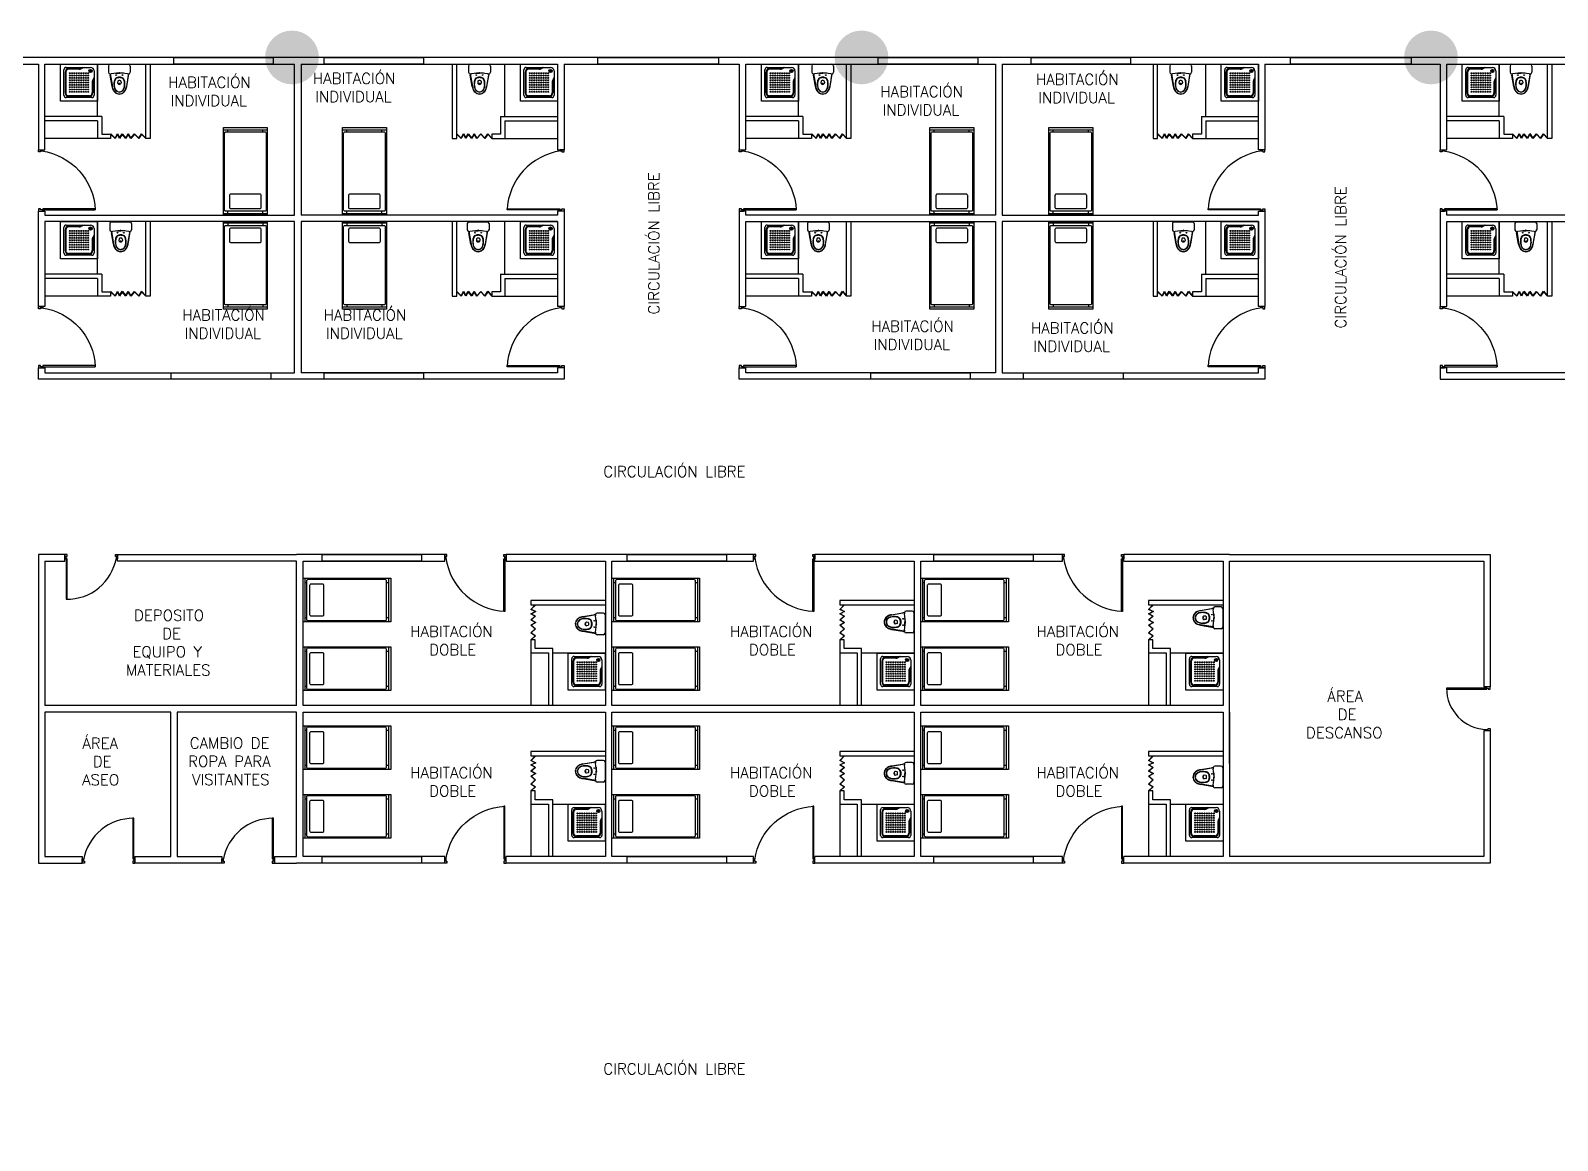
# Model space of a CAD drawing. Header units: metres. Extents: x -24 to 527, y -154 to 95.
# Drawn here: x 144.6 to 179.46, y -74.89 to -49.54 of the extents above; entities that cross this region are included whole.
import ezdxf

# ---------------------------------------------------------------- set-up
doc = ezdxf.new("R2010")
doc.units = ezdxf.units.M
doc.header["$MEASUREMENT"] = 0
for name, color, linetype in [('AN-TEXTO', 3, 'Continuous'), ('AR-MOBILIRIO', 1, 'Continuous'), ('AR-MUROS', 6, 'Continuous'), ('AR-PUERTAS', 2, 'Continuous'), ('AR-VENTANAS', 2, 'Continuous'), ('S.H.', 2, 'Continuous')]:
    doc.layers.add(name, color=color, linetype=linetype)
doc.layers.add('EQUIPO', color=1, linetype='Continuous', lineweight=0)
doc.styles.add('REGULAR-2.5', font='romans.shx', dxfattribs={"height": 2.5})

# ---------------------------------------------------------------- blocks, each defined once
blk = doc.blocks.new('AR-PUERTA 2')
at = {"layer": 'AR-PUERTAS', "linetype": 'Continuous'}
for points in [[(-1.354, -0.058), (-1.354, -0.008), (-1.329, -0.008), (-1.329, 0.042), (-1.379, 0.042), (-1.379, -0.058)], [(-0.029, -0.008), (-0.029, 0.042), (0.021, 0.042), (0.021, -0.058), (-0.004, -0.058), (-0.004, -0.008)], [(-0.004, -0.058), (-0.004, -1.258), (-0.029, -1.258), (-0.029, -0.058)]]:
    blk.add_lwpolyline(points, close=True, dxfattribs=at)
blk.add_arc((0.061, 0.169), 1.428, 188.1236, 267.3924, dxfattribs=at)
blk = doc.blocks.new('31643339')
at = {"layer": 'AR-MOBILIRIO'}
for p, q in [((0.038, 0.5), (0.038, -0.5)), ((0.038, 0.4), (0.087, 0.4)), ((1.9, 0.4), (1.95, 0.4)), ((1.95, 0.5), (1.95, -0.5)), ((0.038, -0.4), (0.087, -0.4)), ((1.9, -0.4), (1.95, -0.4))]:
    blk.add_line(p, q, dxfattribs=at)
blk.add_lwpolyline([(0, -0.5), (0, 0.5), (2, 0.5), (2, -0.5)], close=True, dxfattribs=at)
for points in [[(1.87, 0.475, -0.414214), (1.9, 0.445), (1.9, -0.445, -0.414214), (1.87, -0.475), (0.117, -0.475, -0.414214), (0.087, -0.445), (0.087, 0.445, -0.414214), (0.117, 0.475)], [(0.15, -0.332, 0.414214), (0.18, -0.362), (0.447, -0.362, 0.414214), (0.477, -0.332), (0.477, 0.333, 0.414214), (0.447, 0.363), (0.18, 0.363, 0.414214), (0.15, 0.333)]]:
    blk.add_lwpolyline(points, format="xyb", close=True, dxfattribs=at)
blk = doc.blocks.new('AR-PUERTA 1.2')
at = {"layer": 'AR-PUERTAS', "linetype": 'Continuous'}
for points in [[(1.154, 0.058), (1.154, 0.983), (1.129, 0.983), (1.129, 0.058)], [(0.004, 0.058), (0.004, 0.008), (0.029, 0.008), (0.029, -0.042), (-0.021, -0.042), (-0.021, 0.058)], [(1.129, 0.008), (1.129, -0.042), (1.179, -0.042), (1.179, 0.058), (1.154, 0.058), (1.154, 0.008)]]:
    blk.add_lwpolyline(points, close=True, dxfattribs=at)
blk.add_arc((1.141, -0.171), 1.154, 89.3332, 169.7918, dxfattribs=at)
blk = doc.blocks.new('AR-PUERTA 1')
at = {"layer": 'AR-PUERTAS', "linetype": 'Continuous'}
for points in [[(0.954, 0.033), (0.954, 0.958), (0.929, 0.958), (0.929, 0.033)], [(0.004, 0.058), (0.004, 0.008), (0.029, 0.008), (0.029, -0.042), (-0.021, -0.042), (-0.021, 0.058)], [(0.929, 0.008), (0.929, -0.042), (0.979, -0.042), (0.979, 0.058), (0.954, 0.058), (0.954, 0.008)]]:
    blk.add_lwpolyline(points, close=True, dxfattribs=at)
blk.add_arc((0.954, 0.008), 0.949, 89.9989, 178.4932, dxfattribs=at)
blk = doc.blocks.new('AR-PUERTA ACORDION')
at = {"layer": 'AR-PUERTAS'}
blk.add_lwpolyline([(-0.386, 0.049), (-0.288, -0.046), (-0.235, 0.057), (-0.185, -0.044), (-0.129, 0.054), (-0.046, -0.045), (0.01, 0.056), (0.073, -0.046), (0.158, 0.053), (0.252, -0.046), (0.317, 0.054), (0.41, -0.047), (0.41, -0.054), (0.318, 0.046), (0.253, -0.054), (0.158, 0.046), (0.072, -0.054), (0.01, 0.046), (-0.045, -0.054), (-0.128, 0.046), (-0.185, -0.054), (-0.235, 0.046), (-0.287, -0.054), (-0.39, 0.046)], close=True, dxfattribs=at)
blk = doc.blocks.new('A$C05366594')
at = {"layer": 'AR-MOBILIRIO', "linetype": 'Continuous'}
for p, q in [((0, 0), (0, 0.72)), ((0, 0.72), (0.72, 0.72)), ((0.068, 0.113), (0.068, 0.608)), ((0.113, 0.653), (0.585, 0.653)), ((0.367, 0.63), (0.158, 0.63)), ((0.428, 0.653), (0.397, 0.637)), ((0.72, 0.72), (0.72, 0)), ((0.09, 0.563), (0.09, 0.158)), ((0.63, 0.367), (0.63, 0.158)), ((0.653, 0.428), (0.637, 0.397)), ((0.653, 0.585), (0.653, 0.113)), ((0.72, 0), (0, 0)), ((0.608, 0.068), (0.113, 0.068)), ((0.563, 0.09), (0.158, 0.09))]:
    blk.add_line(p, q, dxfattribs=at)
at = {"layer": 'AR-MOBILIRIO', "color": 250}
for p, q in [((0.367, 0.617), (0.158, 0.617)), ((0.458, 0.653), (0.403, 0.625)), ((0.104, 0.563), (0.104, 0.158)), ((0.617, 0.367), (0.617, 0.158)), ((0.653, 0.458), (0.625, 0.403)), ((0.563, 0.104), (0.158, 0.104))]:
    blk.add_line(p, q, dxfattribs=at)
at = {"layer": 'AR-MOBILIRIO', "linetype": 'Continuous'}
for centre, major_axis, start_param, end_param in [((0.113, 0.608), (0.0318, 0.0318), 0.785398, 2.356194), ((0.158, 0.563), (0.0477, 0.0477), 0.785398, 2.356194), ((0.367, 0.698), (0.0477, 0.0477), 3.926991, 4.390638), ((0.585, 0.585), (0.0477, 0.0477), 5.497787, 7.068583), ((0.698, 0.367), (-0.0477, 0.0477), 0.321751, 0.785398), ((0.113, 0.113), (-0.0318, 0.0318), 0.785398, 2.356194), ((0.158, 0.158), (-0.0477, 0.0477), 0.785398, 2.356194), ((0.158, 0.158), (-0.0477, 0.0477), 0.785398, 2.356194), ((0.563, 0.158), (0.0477, 0.0477), 3.926991, 5.497787), ((0.608, 0.113), (-0.0318, 0.0318), 2.356194, 3.926991)]:
    blk.add_ellipse(centre, major_axis=major_axis, ratio=1, start_param=start_param, end_param=end_param, dxfattribs=at)
at = {"layer": 'AR-MOBILIRIO', "color": 250}
for centre, major_axis, start_param, end_param in [((0.158, 0.563), (-0.0382, 0.0382), -0.785398, 0.785398), ((0.367, 0.698), (0.0573, 0.0573), 3.926991, 4.390638), ((0.585, 0.585), (0.0223, 0.0223), 0.785398, 7.068583), ((0.585, 0.585), (-0.00955, 0.00955), -0.785398, 5.497787), ((0.581, 0.592), (0.00286, 0.00286), 0.785398, 7.068583), ((0.589, 0.592), (0.00286, 0.00286), 0.785398, 7.068583), ((0.18, 0.54), (-0.00636, 0.00636), -0.785398, 5.497787), ((0.18, 0.495), (-0.00636, 0.00636), -0.785398, 5.497787), ((0.18, 0.45), (-0.00636, 0.00636), -0.785398, 5.497787), ((0.18, 0.405), (-0.00636, 0.00636), -0.785398, 5.497787), ((0.18, 0.36), (-0.00636, 0.00636), -0.785398, 5.497787), ((0.18, 0.315), (-0.00636, 0.00636), -0.785398, 5.497787), ((0.225, 0.54), (0.00636, 0.00636), 0.785398, 7.068583), ((0.225, 0.495), (0.00636, 0.00636), 0.785398, 7.068583), ((0.225, 0.45), (0.00636, 0.00636), 0.785398, 7.068583), ((0.225, 0.405), (0.00636, 0.00636), 0.785398, 7.068583), ((0.225, 0.36), (0.00636, 0.00636), 0.785398, 7.068583), ((0.225, 0.315), (0.00636, 0.00636), 0.785398, 7.068583), ((0.27, 0.54), (0.00636, 0.00636), 0.785398, 7.068583), ((0.27, 0.495), (0.00636, 0.00636), 0.785398, 7.068583), ((0.27, 0.45), (0.00636, 0.00636), 0.785398, 7.068583), ((0.27, 0.405), (0.00636, 0.00636), 0.785398, 7.068583), ((0.27, 0.36), (0.00636, 0.00636), 0.785398, 7.068583), ((0.27, 0.315), (0.00636, 0.00636), 0.785398, 7.068583), ((0.315, 0.54), (-0.00636, 0.00636), -0.785398, 5.497787), ((0.315, 0.495), (-0.00636, 0.00636), -0.785398, 5.497787), ((0.315, 0.45), (-0.00636, 0.00636), -0.785398, 5.497787), ((0.315, 0.36), (-0.00636, 0.00636), -0.785398, 5.497787), ((0.315, 0.315), (-0.00636, 0.00636), -0.785398, 5.497787), ((0.315, 0.405), (-0.00636, 0.00636), -0.785398, 5.497787), ((0.36, 0.54), (-0.00636, 0.00636), -0.785398, 5.497787), ((0.36, 0.495), (-0.00636, 0.00636), -0.785398, 5.497787), ((0.36, 0.45), (-0.00636, 0.00636), -0.785398, 5.497787), ((0.36, 0.405), (-0.00636, 0.00636), -0.785398, 5.497787), ((0.36, 0.36), (-0.00636, 0.00636), -0.785398, 5.497787), ((0.36, 0.315), (-0.00636, 0.00636), -0.785398, 5.497787), ((0.405, 0.54), (-0.00636, 0.00636), -0.785398, 5.497787), ((0.405, 0.495), (-0.00636, 0.00636), -0.785398, 5.497787), ((0.405, 0.45), (-0.00636, 0.00636), -0.785398, 5.497787), ((0.405, 0.405), (-0.00636, 0.00636), -0.785398, 5.497787), ((0.405, 0.36), (-0.00636, 0.00636), -0.785398, 5.497787), ((0.405, 0.315), (-0.00636, 0.00636), -0.785398, 5.497787), ((0.45, 0.54), (0.00636, 0.00636), 0.785398, 7.068583), ((0.45, 0.495), (0.00636, 0.00636), 0.785398, 7.068583), ((0.45, 0.45), (0.00636, 0.00636), 0.785398, 7.068583), ((0.45, 0.405), (0.00636, 0.00636), 0.785398, 7.068583), ((0.45, 0.36), (0.00636, 0.00636), 0.785398, 7.068583), ((0.45, 0.315), (0.00636, 0.00636), 0.785398, 7.068583), ((0.495, 0.54), (0.00636, 0.00636), 0.785398, 7.068583), ((0.495, 0.495), (0.00636, 0.00636), 0.785398, 7.068583), ((0.495, 0.45), (0.00636, 0.00636), 0.785398, 7.068583), ((0.495, 0.405), (0.00636, 0.00636), 0.785398, 7.068583), ((0.495, 0.36), (0.00636, 0.00636), 0.785398, 7.068583), ((0.495, 0.315), (0.00636, 0.00636), 0.785398, 7.068583), ((0.54, 0.54), (-0.00636, 0.00636), -0.785398, 5.497787), ((0.54, 0.495), (-0.00636, 0.00636), -0.785398, 5.497787), ((0.54, 0.45), (-0.00636, 0.00636), -0.785398, 5.497787), ((0.54, 0.36), (-0.00636, 0.00636), -0.785398, 5.497787), ((0.54, 0.315), (-0.00636, 0.00636), -0.785398, 5.497787), ((0.54, 0.405), (-0.00636, 0.00636), -0.785398, 5.497787), ((0.576, 0.585), (0.00286, 0.00286), 0.785398, 7.068583), ((0.581, 0.578), (0.00286, 0.00286), 0.785398, 7.068583), ((0.589, 0.578), (0.00286, 0.00286), 0.785398, 7.068583), ((0.594, 0.585), (0.00286, 0.00286), 0.785398, 7.068583), ((0.698, 0.367), (-0.0573, 0.0573), 0.321751, 0.785398), ((0.158, 0.158), (-0.0382, 0.0382), 0.785398, 2.356194), ((0.158, 0.158), (0.0382, 0.0382), 2.356194, 3.926991), ((0.18, 0.27), (-0.00636, 0.00636), -0.785398, 5.497787), ((0.18, 0.225), (-0.00636, 0.00636), -0.785398, 5.497787), ((0.18, 0.18), (-0.00636, 0.00636), -0.785398, 5.497787), ((0.225, 0.27), (0.00636, 0.00636), 0.785398, 7.068583), ((0.225, 0.225), (0.00636, 0.00636), 0.785398, 7.068583), ((0.225, 0.18), (0.00636, 0.00636), 0.785398, 7.068583), ((0.27, 0.27), (0.00636, 0.00636), 0.785398, 7.068583), ((0.27, 0.225), (0.00636, 0.00636), 0.785398, 7.068583), ((0.27, 0.18), (0.00636, 0.00636), 0.785398, 7.068583), ((0.315, 0.27), (-0.00636, 0.00636), -0.785398, 5.497787), ((0.315, 0.225), (-0.00636, 0.00636), -0.785398, 5.497787), ((0.315, 0.18), (-0.00636, 0.00636), -0.785398, 5.497787), ((0.36, 0.27), (-0.00636, 0.00636), -0.785398, 5.497787), ((0.36, 0.225), (-0.00636, 0.00636), -0.785398, 5.497787), ((0.36, 0.18), (-0.00636, 0.00636), -0.785398, 5.497787), ((0.405, 0.27), (-0.00636, 0.00636), -0.785398, 5.497787), ((0.405, 0.225), (-0.00636, 0.00636), -0.785398, 5.497787), ((0.405, 0.18), (-0.00636, 0.00636), -0.785398, 5.497787), ((0.45, 0.27), (0.00636, 0.00636), 0.785398, 7.068583), ((0.45, 0.225), (0.00636, 0.00636), 0.785398, 7.068583), ((0.45, 0.18), (0.00636, 0.00636), 0.785398, 7.068583), ((0.495, 0.27), (0.00636, 0.00636), 0.785398, 7.068583), ((0.495, 0.225), (0.00636, 0.00636), 0.785398, 7.068583), ((0.495, 0.18), (0.00636, 0.00636), 0.785398, 7.068583), ((0.54, 0.27), (-0.00636, 0.00636), -0.785398, 5.497787), ((0.54, 0.225), (-0.00636, 0.00636), -0.785398, 5.497787), ((0.54, 0.18), (-0.00636, 0.00636), -0.785398, 5.497787), ((0.563, 0.158), (0.0382, 0.0382), 3.926991, 5.497787)]:
    blk.add_ellipse(centre, major_axis=major_axis, ratio=1, start_param=start_param, end_param=end_param, dxfattribs=at)
blk = doc.blocks.new('1p-toppiece')
at = {"layer": 'AR-MOBILIRIO'}
for p, q in [((-0.532, 0.174), (-0.265, 0.22)), ((-0.232, 0.219), (-0.531, 0.169)), ((-0.485, 0.003), (-0.485, 0.003)), ((-0.485, 0.003), (-0.485, 0.003)), ((-0.485, 0.003), (-0.485, 0.003)), ((-0.485, 0.003), (-0.485, 0.003)), ((-0.485, 0.003), (-0.485, 0.003)), ((-0.485, 0.003), (-0.485, 0.003)), ((-0.485, 0.003), (-0.485, 0.003)), ((-0.485, 0.003), (-0.485, 0.003)), ((-0.406, 0.039), (-0.443, 0.044)), ((-0.232, 0.22), (-0.232, 0.195)), ((-0.205, 0.008), (-0.232, 0.195)), ((-0.218, 0.098), (-0.218, 0.003)), ((-0.218, -0.093), (-0.218, 0.003)), ((-0.047, 0.26), (-0.192, 0.26)), ((-0.007, 0.22), (-0.007, -0.214)), ((-0.532, -0.169), (-0.265, -0.215)), ((-0.232, -0.214), (-0.531, -0.163)), ((-0.406, -0.034), (-0.443, -0.039)), ((-0.232, -0.189), (-0.205, -0.003)), ((-0.232, -0.189), (-0.232, -0.214)), ((-0.047, -0.254), (-0.192, -0.254))]:
    blk.add_line(p, q, dxfattribs=at)
blk.add_lwpolyline([(-0.467, -0.009, 0.139005), (-0.464, -0.009, 0.107089), (-0.461, -0.006, 0.080212), (-0.46, -0.002, 0.06796), (-0.459, 0.003, 0.06796), (-0.46, 0.007, 0.080212), (-0.461, 0.011, 0.107089), (-0.464, 0.014, 0.139005), (-0.467, 0.015, 0.139005), (-0.47, 0.014, 0.107089), (-0.473, 0.011, 0.080212), (-0.474, 0.007, 0.06796), (-0.475, 0.003, 0.06796), (-0.474, -0.002, 0.080212), (-0.473, -0.006, 0.107089), (-0.47, -0.009, 0.139005)], format="xyb", close=True, dxfattribs=at)
for centre in [(-0.26, 0.078), (-0.26, -0.072)]:
    blk.add_circle(centre, 0.008, dxfattribs=at)
for centre, radius, start, end in [((-0.545, -0.004), 0.165, 137.5273, 177.8064), ((-0.545, 0.009), 0.165, 182.1936, 222.4727), ((-0.545, -0.004), 0.159, 137.1746, 177.7477), ((-0.545, 0.009), 0.159, 182.2523, 222.8254), ((-0.518, -0.034), 0.206, 106.927, 136.493), ((-0.541, -0.003), 0.122, 134.1142, 177.24), ((-0.541, 0.008), 0.122, 182.76, 225.8858), ((-0.518, -0.034), 0.2, 106.5054, 136.1127), ((-0.541, -0.003), 0.115, 133.4423, 177.1285), ((-0.541, 0.008), 0.115, 182.8715, 226.5577), ((-0.519, -0.031), 0.157, 102.7254, 132.8308), ((-0.52, -0.03), 0.15, 101.8667, 132.1155), ((-0.482, -0.117), 0.296, 99.7929, 108.8085), ((-0.482, -0.12), 0.292, 99.5848, 108.4322), ((-0.482, -0.148), 0.279, 90.6669, 104.9929), ((-0.482, -0.156), 0.281, 90.6819, 104.1933), ((-0.474, -0.297), 0.428, 81.7587, 91.4179), ((-0.488, -0.362), 0.487, 81.705, 89.6761), ((-0.434, 0.003), 0.0456, 126.1832, 180), ((-0.434, 0.003), 0.0456, 180, 233.8168), ((-0.447, 0.019), 0.025, 82.2348, 126.1832), ((-0.434, -0.002), 0.123, 44.007, 82.2929), ((-0.431, -0.004), 0.132, 44.3018, 82.295), ((-0.408, 0.024), 0.015, 13.7696, 82.2348), ((-0.495, 0.003), 0.105, 0, 13.7696), ((-0.495, 0.003), 0.105, 346.2304, 0), ((-0.46, 0.006), 0.138, 358.6352, 34.0042), ((-0.46, -0.001), 0.138, 325.9958, 1.3648), ((-0.441, 0.008), 0.132, 357.4666, 37.446), ((-0.441, -0.003), 0.132, 322.554, 2.5334), ((-0.24, 0.073), 0.15, 87.0389, 99.7929), ((-0.192, 0.22), 0.04, 90, 180), ((-0.244, 0.003), 0.04, 351.6776, 8.3142), ((-0.047, 0.22), 0.04, 0, 90), ((-0.518, 0.039), 0.206, 223.507, 253.073), ((-0.518, 0.039), 0.2, 223.8873, 253.4946), ((-0.519, 0.036), 0.157, 227.1692, 257.2746), ((-0.52, 0.036), 0.15, 227.8845, 258.1333), ((-0.482, 0.122), 0.296, 251.1915, 260.2071), ((-0.482, 0.125), 0.292, 251.5678, 260.4152), ((-0.482, 0.153), 0.279, 255.0071, 269.3331), ((-0.482, 0.161), 0.281, 255.8067, 269.3181), ((-0.488, 0.368), 0.487, 270.3239, 278.295), ((-0.474, 0.302), 0.428, 268.5821, 278.2413), ((-0.447, -0.014), 0.025, 233.8168, 277.7652), ((-0.434, 0.007), 0.123, 277.7071, 315.993), ((-0.431, 0.009), 0.132, 277.705, 315.6982), ((-0.408, -0.019), 0.015, 277.7652, 346.2304), ((-0.24, -0.067), 0.15, 260.2071, 272.966), ((-0.192, -0.214), 0.04, 180, 270), ((-0.047, -0.214), 0.04, 270, 360)]:
    blk.add_arc(centre, radius, start, end, dxfattribs=at)

msp = doc.modelspace()

# ---------------------------------------------------------------- hatches: boundary and pattern name
at = {"layer": 'AR-PUERTAS'}
h = msp.add_hatch(color=256, dxfattribs=at)
h.dxf.hatch_style = 1
h.paths.add_polyline_path([(149.954, -50.159, 1), (151.182, -50.159, 1)])
h = msp.add_hatch(color=256, dxfattribs=at)
h.dxf.hatch_style = 1
h.paths.add_polyline_path([(162.954, -50.159, 1), (164.182, -50.159, 1)])
h = msp.add_hatch(color=256, dxfattribs=at)
h.dxf.hatch_style = 1
h.paths.add_polyline_path([(175.954, -50.159, 1), (177.182, -50.159, 1)])

# ---------------------------------------------------------------- linework, layer by layer
at = {"layer": 'AR-MUROS'}
for p, q in [((144.928, -50.309), (150.628, -50.309)), ((146.228, -51.509), (144.928, -51.509)), ((155.328, -51.509), (156.628, -51.509)), ((162.228, -51.509), (160.928, -51.509)), ((171.328, -51.509), (172.628, -51.509)), ((178.228, -51.509), (176.928, -51.509)), ((146.128, -51.609), (144.928, -51.609)), ((146.228, -51.908), (146.428, -51.908)), ((146.428, -51.908), (146.428, -52.008)), ((155.328, -51.908), (155.128, -51.908)), ((155.128, -51.908), (155.128, -52.008)), ((155.428, -51.609), (156.628, -51.609)), ((162.128, -51.609), (160.928, -51.609)), ((162.228, -51.908), (162.428, -51.908)), ((162.428, -51.908), (162.428, -52.008)), ((171.328, -51.908), (171.128, -51.908)), ((171.128, -51.908), (171.128, -52.008)), ((171.428, -51.609), (172.628, -51.609)), ((178.128, -51.609), (176.928, -51.609)), ((178.228, -51.908), (178.428, -51.908)), ((178.428, -51.908), (178.428, -52.008)), ((146.128, -52.008), (144.928, -52.008)), ((146.428, -52.008), (146.128, -52.008)), ((155.128, -52.008), (155.428, -52.008)), ((155.428, -52.008), (156.628, -52.008)), ((156.628, -52.267), (156.778, -52.267)), ((162.128, -52.008), (160.928, -52.008)), ((162.428, -52.008), (162.128, -52.008)), ((171.128, -52.008), (171.428, -52.008)), ((171.428, -52.008), (172.628, -52.008)), ((178.128, -52.008), (176.928, -52.008)), ((178.428, -52.008), (178.128, -52.008)), ((156.778, -53.667), (156.628, -53.667)), ((146.228, -55.109), (144.928, -55.109)), ((146.128, -55.209), (144.928, -55.209)), ((155.328, -55.109), (156.628, -55.109)), ((155.428, -55.209), (156.628, -55.209)), ((162.228, -55.109), (160.928, -55.109)), ((162.128, -55.209), (160.928, -55.209)), ((171.328, -55.109), (172.628, -55.109)), ((171.428, -55.209), (172.628, -55.209)), ((178.228, -55.109), (176.928, -55.109)), ((178.128, -55.209), (176.928, -55.209)), ((146.128, -55.608), (144.928, -55.608)), ((146.428, -55.608), (146.128, -55.608)), ((146.228, -55.508), (146.428, -55.508)), ((146.428, -55.508), (146.428, -55.608)), ((155.328, -55.508), (155.128, -55.508)), ((155.128, -55.508), (155.128, -55.608)), ((155.128, -55.608), (155.428, -55.608)), ((155.428, -55.608), (156.628, -55.608)), ((162.128, -55.608), (160.928, -55.608)), ((162.428, -55.608), (162.128, -55.608)), ((162.228, -55.508), (162.428, -55.508)), ((162.428, -55.508), (162.428, -55.608)), ((171.328, -55.508), (171.128, -55.508)), ((171.128, -55.508), (171.128, -55.608)), ((171.128, -55.608), (171.428, -55.608)), ((171.428, -55.608), (172.628, -55.608)), ((178.128, -55.608), (176.928, -55.608)), ((178.428, -55.608), (178.128, -55.608)), ((178.228, -55.508), (178.428, -55.508)), ((178.428, -55.508), (178.428, -55.608)), ((156.778, -55.846), (156.628, -55.846)), ((156.778, -57.246), (156.628, -57.246)), ((144.778, -61.509), (144.778, -68.559)), ((144.928, -61.659), (144.928, -64.959)), ((154.054, -61.659), (154.054, -61.509)), ((155.454, -61.659), (155.454, -61.509)), ((161.104, -61.659), (161.104, -61.509)), ((162.504, -61.659), (162.504, -61.509)), ((168.154, -61.659), (168.154, -61.509)), ((169.554, -61.659), (169.554, -61.509)), ((156.022, -63.759), (156.022, -64.959)), ((163.072, -63.759), (163.072, -64.959)), ((170.122, -63.759), (170.122, -64.959)), ((144.928, -65.109), (144.928, -68.409)), ((156.022, -67.209), (156.022, -68.409)), ((163.072, -67.209), (163.072, -68.409)), ((170.122, -67.209), (170.122, -68.409)), ((154.054, -68.559), (154.054, -68.409)), ((155.454, -68.559), (155.454, -68.409)), ((161.104, -68.559), (161.104, -68.409)), ((162.504, -68.559), (162.504, -68.409)), ((168.154, -68.559), (168.154, -68.409)), ((169.554, -68.559), (169.554, -68.409))]:
    msp.add_line(p, q, dxfattribs=at)
for points in [[(228.568, -89.789), (228.568, -50.159), (134.628, -50.159), (134.628, -54.469)], [(140.778, -50.309), (144.778, -50.309)], [(140.778, -50.309), (144.778, -50.309)], [(144.778, -50.309), (144.778, -52.267), (144.928, -52.267), (144.928, -50.309)], [(150.778, -57.509), (144.778, -57.509), (144.778, -57.246), (144.928, -57.246), (144.928, -57.359), (150.628, -57.359), (150.628, -53.909), (144.928, -53.909), (144.928, -55.846), (144.778, -55.846), (144.778, -53.909), (144.778, -53.667), (144.928, -53.667), (144.928, -53.759), (150.628, -53.759), (150.628, -50.309)], [(144.928, -50.309), (150.628, -50.309)], [(144.928, -50.309), (150.628, -50.309)], [(146.128, -51.509), (146.128, -50.309)], [(147.328, -50.309), (147.328, -52.008), (147.228, -52.008), (147.228, -50.309)], [(150.778, -50.309), (156.628, -50.309)], [(150.778, -50.309), (156.628, -50.309)], [(150.778, -50.309), (150.778, -53.759)], [(154.228, -50.309), (154.228, -52.008), (154.328, -52.008), (154.328, -50.309)], [(155.428, -51.509), (155.428, -50.309)], [(156.628, -50.309), (156.628, -52.267)], [(156.778, -50.309), (160.778, -50.309)], [(156.778, -50.309), (160.778, -50.309)], [(156.778, -50.309), (156.778, -52.267)], [(166.778, -50.309), (166.778, -53.759), (172.628, -53.759), (172.628, -53.667), (172.778, -53.667), (172.778, -53.909), (172.778, -55.846), (172.628, -55.846), (172.628, -53.909), (166.778, -53.909), (166.778, -57.359), (172.628, -57.359), (172.628, -57.246), (172.778, -57.246), (172.778, -57.509), (166.778, -57.509), (160.778, -57.509), (160.778, -57.246), (160.928, -57.246)], [(166.628, -50.309), (166.628, -53.759), (160.928, -53.759), (160.928, -53.667), (160.778, -53.667), (160.778, -55.846), (160.928, -55.846), (160.928, -53.909), (166.628, -53.909), (166.628, -57.359), (160.928, -57.359), (160.928, -57.246)], [(160.778, -50.309), (160.778, -52.267), (160.928, -52.267), (160.928, -50.309)], [(160.928, -50.309), (166.628, -50.309)], [(160.928, -50.309), (166.628, -50.309)], [(162.128, -51.509), (162.128, -50.309)], [(163.328, -50.309), (163.328, -52.008), (163.228, -52.008), (163.228, -50.309)], [(166.778, -50.309), (172.628, -50.309)], [(166.778, -50.309), (172.628, -50.309)], [(170.228, -50.309), (170.228, -52.008), (170.328, -52.008), (170.328, -50.309)], [(171.428, -51.509), (171.428, -50.309)], [(172.778, -50.309), (172.778, -52.267), (172.628, -52.267), (172.628, -50.309)], [(172.778, -50.309), (176.778, -50.309)], [(172.778, -50.309), (176.778, -50.309)], [(176.778, -50.309), (176.778, -52.267), (176.928, -52.267), (176.928, -50.309)], [(176.928, -50.309), (182.628, -50.309)], [(176.928, -50.309), (182.628, -50.309)], [(178.128, -51.509), (178.128, -50.309)], [(179.328, -50.309), (179.328, -52.008), (179.228, -52.008), (179.228, -50.309)], [(146.228, -51.509), (146.228, -51.908)], [(155.328, -51.509), (155.328, -51.908)], [(162.228, -51.509), (162.228, -51.908)], [(171.328, -51.509), (171.328, -51.908)], [(178.228, -51.509), (178.228, -51.908)], [(146.128, -51.609), (146.128, -52.008)], [(155.428, -51.609), (155.428, -52.008)], [(162.128, -51.609), (162.128, -52.008)], [(171.428, -51.609), (171.428, -52.008)], [(178.128, -51.609), (178.128, -52.008)], [(156.628, -53.667), (156.628, -53.759), (150.778, -53.759)], [(156.778, -53.667), (156.778, -53.909)], [(182.628, -53.759), (176.928, -53.759), (176.928, -53.667), (176.778, -53.667), (176.778, -55.846), (176.928, -55.846), (176.928, -53.909), (182.628, -53.909)], [(146.128, -55.109), (146.128, -53.909)], [(147.328, -53.909), (147.328, -55.608), (147.228, -55.608), (147.228, -53.909)], [(150.778, -53.909), (150.778, -57.359)], [(156.628, -53.909), (150.778, -53.909)], [(154.228, -53.909), (154.228, -55.608), (154.328, -55.608), (154.328, -53.909)], [(155.428, -55.109), (155.428, -53.909)], [(156.628, -53.909), (156.628, -55.846)], [(156.778, -53.909), (156.778, -55.846)], [(162.128, -55.109), (162.128, -53.909)], [(163.328, -53.909), (163.328, -55.608), (163.228, -55.608), (163.228, -53.909)], [(170.228, -53.909), (170.228, -55.608), (170.328, -55.608), (170.328, -53.909)], [(171.428, -55.109), (171.428, -53.909)], [(178.128, -55.109), (178.128, -53.909)], [(179.328, -53.909), (179.328, -55.608), (179.228, -55.608), (179.228, -53.909)], [(146.128, -55.209), (146.128, -55.608)], [(146.228, -55.109), (146.228, -55.508)], [(155.328, -55.109), (155.328, -55.508)], [(155.428, -55.209), (155.428, -55.608)], [(162.128, -55.209), (162.128, -55.608)], [(162.228, -55.109), (162.228, -55.508)], [(171.328, -55.109), (171.328, -55.508)], [(171.428, -55.209), (171.428, -55.608)], [(178.128, -55.209), (178.128, -55.608)], [(178.228, -55.109), (178.228, -55.508)], [(156.628, -57.246), (156.628, -57.359), (150.778, -57.359)], [(156.778, -57.246), (156.778, -57.509), (150.778, -57.509)], [(182.628, -57.359), (176.928, -57.359), (176.928, -57.246), (176.778, -57.246), (176.778, -57.509), (182.778, -57.509)], [(144.928, -61.659), (145.386, -61.659), (145.386, -61.509), (144.778, -61.509)], [(150.671, -61.659), (146.586, -61.659), (146.586, -61.509), (150.671, -61.509)], [(161.104, -61.509), (155.454, -61.509), (155.454, -61.659), (157.721, -61.659), (157.721, -64.959), (150.821, -64.959), (150.821, -61.659), (154.054, -61.659), (154.054, -61.509), (150.671, -61.509)], [(150.671, -64.959), (150.671, -61.659)], [(162.504, -61.659), (164.771, -61.659), (164.771, -64.959), (157.871, -64.959), (157.871, -61.659), (161.104, -61.659)], [(168.154, -61.509), (162.504, -61.509)], [(169.554, -61.659), (171.821, -61.659), (171.821, -64.959), (164.921, -64.959), (164.921, -61.659), (168.154, -61.659)], [(171.971, -61.509), (169.554, -61.509)], [(171.971, -61.509), (177.921, -61.509), (177.921, -64.534)], [(171.971, -66.283), (171.971, -61.659)], [(171.971, -61.659), (177.771, -61.659), (177.771, -64.534)], [(157.721, -62.559), (156.022, -62.559), (156.022, -62.659), (157.721, -62.659)], [(164.771, -62.559), (163.072, -62.559), (163.072, -62.659), (164.771, -62.659)], [(171.821, -62.559), (170.122, -62.559), (170.122, -62.659), (171.821, -62.659)], [(156.521, -64.959), (156.521, -63.659), (156.122, -63.659), (156.122, -63.459), (156.022, -63.459), (156.022, -63.759), (156.421, -63.759), (156.421, -64.959)], [(156.521, -63.759), (157.721, -63.759)], [(163.571, -64.959), (163.571, -63.659), (163.172, -63.659), (163.172, -63.459), (163.072, -63.459), (163.072, -63.759), (163.471, -63.759), (163.471, -64.959)], [(163.571, -63.759), (164.771, -63.759)], [(170.621, -64.959), (170.621, -63.659), (170.222, -63.659), (170.222, -63.459), (170.122, -63.459), (170.122, -63.759), (170.521, -63.759), (170.521, -64.959)], [(170.621, -63.759), (171.821, -63.759)], [(177.921, -64.534), (177.771, -64.534)], [(150.671, -64.959), (144.928, -64.959)], [(147.799, -65.109), (144.928, -65.109)], [(146.982, -68.409), (147.799, -68.409), (147.799, -65.109)], [(147.949, -65.109), (147.949, -68.409), (148.969, -68.409), (148.969, -68.559), (146.982, -68.559)], [(150.671, -65.109), (147.949, -65.109)], [(150.671, -68.409), (150.671, -65.109)], [(154.054, -68.409), (150.821, -68.409), (150.821, -65.109), (157.721, -65.109), (157.721, -68.409), (155.454, -68.409)], [(157.871, -65.109), (157.871, -65.109), (157.871, -65.109)], [(157.871, -65.109), (164.771, -65.109), (164.771, -68.409), (162.504, -68.409)], [(161.104, -68.409), (157.871, -68.409), (157.871, -65.109)], [(164.921, -65.109), (164.921, -65.109), (164.921, -65.109)], [(164.921, -65.109), (171.821, -65.109), (171.821, -68.409), (169.554, -68.409)], [(168.154, -68.409), (164.921, -68.409), (164.921, -65.109)], [(171.971, -65.109), (171.971, -68.409)], [(177.921, -65.534), (177.921, -68.559), (171.971, -68.559)], [(177.771, -65.534), (177.771, -68.409), (171.971, -68.409)], [(177.921, -65.534), (177.771, -65.534)], [(157.721, -66.009), (156.022, -66.009), (156.022, -66.109), (157.721, -66.109)], [(164.771, -66.009), (163.072, -66.009), (163.072, -66.109), (164.771, -66.109)], [(171.821, -66.009), (170.122, -66.009), (170.122, -66.109), (171.821, -66.109)], [(156.521, -68.409), (156.521, -67.109), (156.122, -67.109), (156.122, -66.909), (156.022, -66.909), (156.022, -67.209), (156.421, -67.209), (156.421, -68.409)], [(163.571, -68.409), (163.571, -67.109), (163.172, -67.109), (163.172, -66.909), (163.072, -66.909), (163.072, -67.209), (163.471, -67.209), (163.471, -68.409)], [(170.621, -68.409), (170.621, -67.109), (170.222, -67.109), (170.222, -66.909), (170.122, -66.909), (170.122, -67.209), (170.521, -67.209), (170.521, -68.409)], [(156.521, -67.209), (157.721, -67.209)], [(163.571, -67.209), (164.771, -67.209)], [(170.621, -67.209), (171.821, -67.209)], [(144.778, -68.559), (145.782, -68.559)], [(144.928, -68.409), (145.782, -68.409)], [(145.782, -68.409), (145.782, -68.559)], [(146.982, -68.409), (146.982, -68.559)], [(150.169, -68.409), (150.671, -68.409)], [(150.169, -68.409), (150.169, -68.559), (150.671, -68.559)], [(154.054, -68.559), (150.671, -68.559)], [(157.871, -68.559), (157.871, -68.559), (155.454, -68.559)], [(161.104, -68.559), (157.721, -68.559)], [(164.921, -68.559), (164.921, -68.559), (162.504, -68.559)], [(168.154, -68.559), (164.771, -68.559)], [(171.971, -68.559), (169.554, -68.559)]]:
    msp.add_lwpolyline(points, dxfattribs=at)
at = {"layer": 'AR-VENTANAS'}
for points in [[(147.87, -50.159), (150.14, -50.159), (150.14, -50.309), (147.87, -50.309)], [(151.302, -50.159), (153.572, -50.159), (153.572, -50.309), (151.302, -50.309)], [(157.55, -50.159), (160.303, -50.159), (160.303, -50.309), (157.55, -50.309)], [(163.952, -50.159), (166.222, -50.159), (166.222, -50.309), (163.952, -50.309)], [(167.441, -50.159), (169.711, -50.159), (169.711, -50.309), (167.441, -50.309)], [(173.363, -50.159), (176.116, -50.159), (176.116, -50.309), (173.363, -50.309)], [(147.813, -57.359), (150.083, -57.359), (150.083, -57.509), (147.813, -57.509)], [(151.302, -57.359), (153.572, -57.359), (153.572, -57.509), (151.302, -57.509)], [(163.781, -57.359), (166.051, -57.359), (166.051, -57.509), (163.781, -57.509)], [(167.269, -57.359), (169.539, -57.359), (169.539, -57.509), (167.269, -57.509)], [(151.254, -61.509), (153.523, -61.509), (153.523, -61.659), (151.254, -61.659)], [(158.218, -61.509), (160.488, -61.509), (160.488, -61.659), (158.218, -61.659)], [(165.216, -61.509), (167.486, -61.509), (167.486, -61.659), (165.216, -61.659)], [(151.254, -68.409), (153.523, -68.409), (153.523, -68.559), (151.254, -68.559)], [(158.218, -68.409), (160.488, -68.409), (160.488, -68.559), (158.218, -68.559)], [(165.216, -68.409), (167.486, -68.409), (167.486, -68.559), (165.216, -68.559)]]:
    msp.add_lwpolyline(points, close=True, dxfattribs=at)

# ---------------------------------------------------------------- block references
at = {"layer": 'AR-MOBILIRIO', "xscale": 1.176120000000083, "yscale": 1.176120000000083, "zscale": 1.176120000000083}
for p in [(145.282, -51.156), (155.782, -51.156), (161.282, -51.156), (171.782, -51.156), (177.281, -51.156), (145.282, -54.756), (155.782, -54.756), (161.282, -54.756), (171.782, -54.756), (177.281, -54.756), (156.874, -64.606), (163.924, -64.606), (170.974, -64.606), (156.874, -68.056), (163.924, -68.056), (170.974, -68.056)]:
    msp.add_blockref('A$C05366594', p, dxfattribs=at)
at = {"layer": 'AR-MOBILIRIO'}
for p in [(150.821, -62.551), (157.871, -62.551), (164.921, -62.551), (150.821, -64.117), (157.871, -64.117), (164.921, -64.117), (150.821, -65.921), (157.871, -65.921), (164.921, -65.921), (150.821, -67.487), (157.871, -67.487), (164.921, -67.487)]:
    msp.add_blockref('31643339', p, dxfattribs=at)
at = {"layer": 'AR-MUROS', "xscale": -1}
for p, rotation in [((144.82, -53.646), 90), ((160.82, -53.646), 90), ((176.819, -53.646), 90), ((144.82, -57.226), 90), ((160.82, -57.226), 90), ((176.82, -57.226), 90), ((155.433, -68.517), 180), ((162.483, -68.517), 180), ((169.533, -68.517), 180)]:
    msp.add_blockref('AR-PUERTA 2', p, dxfattribs=dict(at, rotation=rotation))
at = {"layer": 'AR-MUROS'}
for name, p, rotation in [('AR-PUERTA 2', (156.737, -53.646), 270), ('AR-PUERTA 2', (172.737, -53.646), 270), ('AR-PUERTA 2', (156.737, -57.226), 270), ('AR-PUERTA 2', (172.737, -57.226), 270), ('AR-PUERTA 1.2', (146.565, -61.55), 180), ('AR-PUERTA 1', (177.879, -65.513), 89.99999999999999)]:
    msp.add_blockref(name, p, dxfattribs=dict(at, rotation=rotation))
for name, p in [('AR-PUERTA 2', (155.433, -61.55)), ('AR-PUERTA 2', (162.483, -61.55)), ('AR-PUERTA 2', (169.533, -61.55)), ('AR-PUERTA 1.2', (145.803, -68.517)), ('AR-PUERTA 1.2', (148.99, -68.517))]:
    msp.add_blockref(name, p, dxfattribs=at)
at = {"layer": 'AR-VENTANAS'}
for p in [(146.818, -51.954), (154.718, -51.954), (162.818, -51.954), (170.718, -51.954), (178.818, -51.954), (146.818, -55.554), (154.718, -55.554), (162.818, -55.554), (170.718, -55.554), (178.818, -55.554)]:
    msp.add_blockref('AR-PUERTA ACORDION', p, dxfattribs=at)
at = {"layer": 'AR-VENTANAS', "rotation": 270}
for p in [(156.076, -63.049), (163.126, -63.049), (170.176, -63.049), (156.076, -66.499), (163.126, -66.499), (170.176, -66.499)]:
    msp.add_blockref('AR-PUERTA ACORDION', p, dxfattribs=at)
at = {"layer": 'EQUIPO'}
for p, rotation in [((149.505, -53.759), 89.99999999999999), ((152.222, -53.759), 89.99999999999999), ((165.63, -53.759), 89.99999999999999), ((168.347, -53.759), 89.99999999999999), ((149.505, -53.909), 270), ((152.222, -53.909), 270), ((165.63, -53.909), 270), ((168.347, -53.909), 270)]:
    msp.add_blockref('31643339', p, dxfattribs=dict(at, rotation=rotation))
at = {"layer": 'S.H.', "xscale": 0.9681450398693042, "yscale": 0.9681450398693042, "zscale": 0.9681450398693042, "rotation": 90}
for p in [(146.631, -50.309), (154.851, -50.309), (162.686, -50.309), (170.858, -50.309), (178.626, -50.309), (146.661, -53.909), (154.82, -53.909), (162.585, -53.909), (170.918, -53.909), (178.737, -53.909)]:
    msp.add_blockref('1p-toppiece', p, dxfattribs=at)
at = {"layer": 'S.H.', "xscale": 0.9681450398693042, "yscale": 0.9681450398693042, "zscale": 0.9681450398693042}
for p in [(171.821, -62.958), (157.721, -63.098), (164.771, -63.055), (157.721, -66.462), (164.771, -66.51), (171.821, -66.594)]:
    msp.add_blockref('1p-toppiece', p, dxfattribs=at)

# ---------------------------------------------------------------- texts
at = {"layer": 'AN-TEXTO', "char_height": 0.25, "attachment_point": 1, "style": 'REGULAR-2.5'}
for s, width, heights, insert in [('\\pi-0.03715;HABITACIÓN\\P\\pi0.01642;INDIVIDUAL', 1.9138, [1.229], (147.778, -50.604)), ('\\pi-0.03715;HABITACIÓN\\P\\pi0.01642;INDIVIDUAL', 1.9138, [1.229], (151.081, -50.514)), ('\\pi-0.03715;HABITACIÓN\\P\\pi0.01642;INDIVIDUAL', 1.9138, [1.229], (167.589, -50.533)), ('\\pi-0.03715;HABITACIÓN\\P\\pi0.01642;INDIVIDUAL', 1.9138, [1.229], (164.036, -50.816)), ('\\pi-0.03715;HABITACIÓN\\P\\pi0.01642;INDIVIDUAL', 1.9138, [1.229], (148.1, -55.915)), ('\\pi-0.03715;HABITACIÓN\\P\\pi0.01642;INDIVIDUAL', 1.9138, [1.229], (151.328, -55.915)), ('\\pi-0.03715;HABITACIÓN\\P\\pi0.01642;INDIVIDUAL', 1.9138, [1.229], (163.828, -56.172)), ('\\pi-0.03715;HABITACIÓN\\P\\pi0.01642;INDIVIDUAL', 1.9138, [1.229], (167.475, -56.212)), ('\\pi1.09558;CIRCULACIÓN LIBRE ', 5.7864, [0.31], (156.579, -59.49)), ('\\pi0.45085;DEPOSITO\\P\\pi1.09371;DE\\P\\pi0.41514;EQUIPO Y\\P\\pi0.26633;MATERIALES', 2.59218, [1.675], (146.512, -62.774)), ('\\pi-0.03715;HABITACIÓN\\P\\pi0.39738;DOBLE', 1.9138, [1.229], (153.303, -63.143)), ('\\pi-0.03715;HABITACIÓN\\P\\pi0.39738;DOBLE', 1.9138, [1.229], (160.602, -63.143)), ('\\pi-0.03715;HABITACIÓN\\P\\pi0.39738;DOBLE', 1.9138, [1.229], (167.6, -63.143)), ('\\pi0.51642;ÁREA\\P\\pi0.75452;DE\\P\\pi0.02833;DESCANSO', 1.9138, [1.229], (173.686, -64.621)), ('\\pi0.85561;ÁREA\\P\\pi1.09371;DE\\P\\pi0.84966;ASEO', 2.59218, [1.675], (144.928, -65.697)), ('\\pi0.28419;CAMBIO DE\\P\\pi0.24847;ROPA PARA\\P\\pi0.33776;VISITANTES', 2.59218, [1.675], (147.949, -65.691)), ('\\pi-0.03715;HABITACIÓN\\P\\pi0.39738;DOBLE', 1.9138, [1.229], (153.303, -66.368)), ('\\pi-0.03715;HABITACIÓN\\P\\pi0.39738;DOBLE', 1.9138, [1.229], (160.602, -66.368)), ('\\pi-0.03715;HABITACIÓN\\P\\pi0.39738;DOBLE', 1.9138, [1.229], (167.6, -66.368)), ('\\pi1.09558;CIRCULACIÓN LIBRE ', 5.7864, [0.31], (156.579, -73.131))]:
    msp.add_mtext_dynamic_manual_height_columns(s, width=width, gutter_width=1.25, heights=heights, dxfattribs=dict(at, insert=insert))
at = {"layer": 'AN-TEXTO', "char_height": 0.25, "attachment_point": 1, "rotation": 90, "style": 'REGULAR-2.5'}
for insert in [(158.703, -57.125), (174.381, -57.444)]:
    msp.add_mtext_dynamic_manual_height_columns('\\pi1.09558;CIRCULACIÓN LIBRE ', width=5.7864, gutter_width=1.25, heights=[0.31], dxfattribs=dict(at, insert=insert))

doc.saveas('drawing.dxf')
